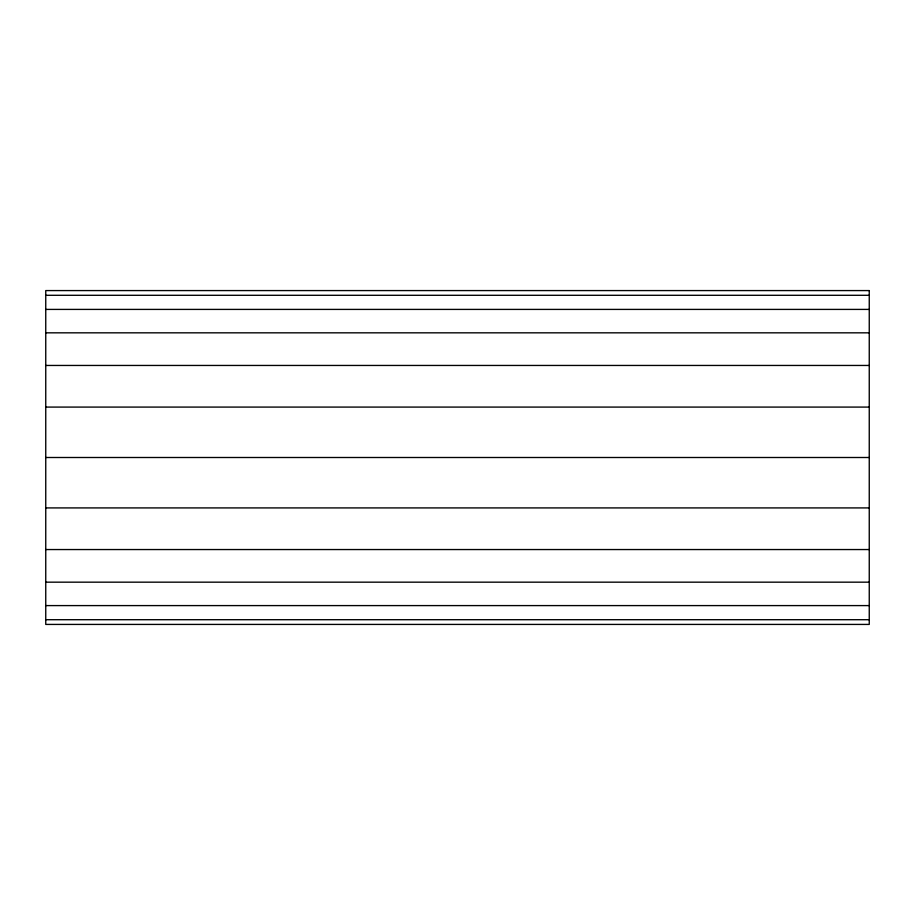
<?xml version="1.0" encoding="UTF-8"?>
<svg xmlns="http://www.w3.org/2000/svg" width="915" height="915" viewBox="0 0 915 915"><rect width="100%" height="100%" fill="white"/><g stroke="black" fill="none" stroke-linecap="round" stroke-linejoin="round"><path stroke-width="1.37" d="M45.75 295.293L869.25 295.293M45.75 309.407L869.25 309.407M45.75 332.831L869.25 332.831M45.75 365.451L869.25 365.451M45.75 407.084L869.25 407.084M45.75 457.5L869.25 457.5M45.75 507.916L869.25 507.916M45.75 549.549L869.25 549.549M45.75 582.169L869.25 582.169M45.75 605.593L869.25 605.593M45.75 619.707L869.25 619.707M869.25 290.581L45.75 290.581L45.75 624.419L869.25 624.419L869.25 290.581"/></g></svg>
